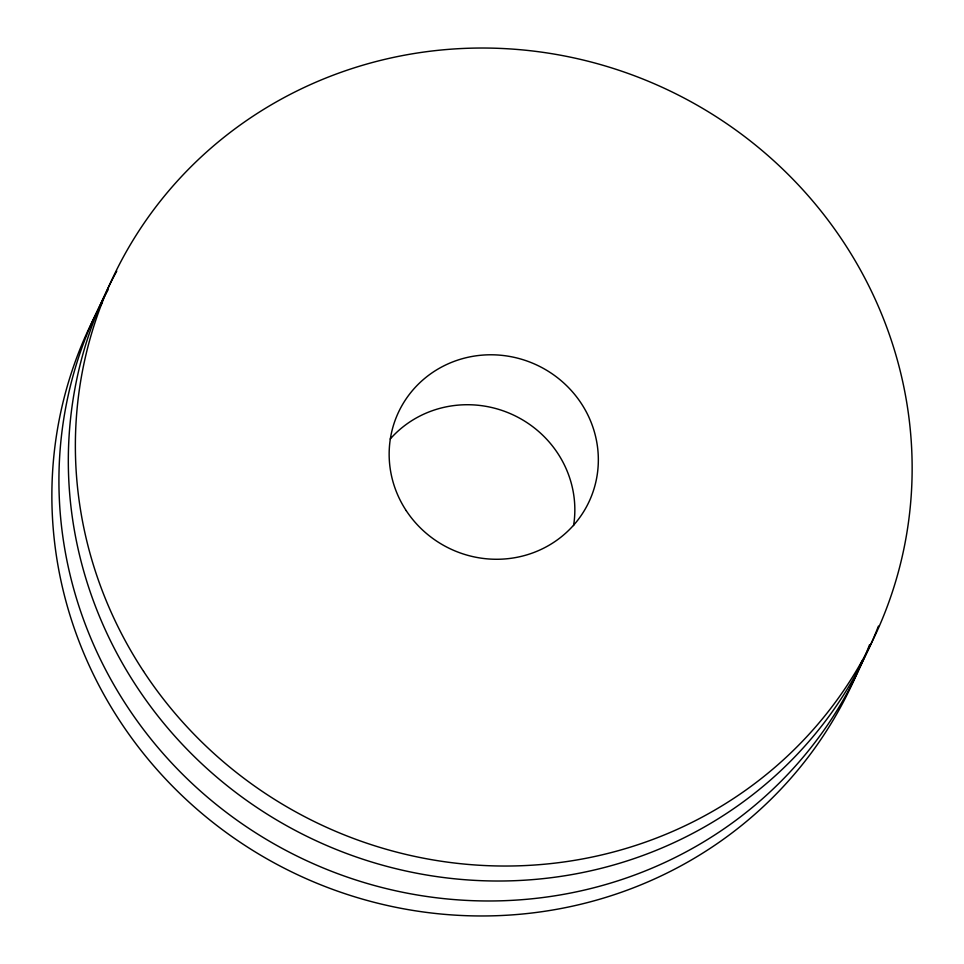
<?xml version="1.0" encoding="UTF-8"?>
<svg xmlns="http://www.w3.org/2000/svg" width="964" height="964" viewBox="0 0 964 964"><rect width="100%" height="100%" fill="white"/><g stroke="black" fill="none" stroke-linecap="round" stroke-linejoin="round"><path stroke-width="1.45" d="M861.985 661.063A421.015 406.29 25.2 0 1 296.671 874.312A421.015 406.29 25.2 0 1 102.437 302.262M869.564 644.687A421.015 406.29 25.2 0 1 305.793 860.298A421.015 406.29 25.2 0 1 108.064 289.827M878.433 626.106A421.015 406.29 25.2 0 1 315.168 840.319A421.015 406.29 25.2 0 1 116.765 271.125M390.227 439.006A105.257 101.569 25.2 0 1 513.619 415.123A105.257 101.569 25.2 0 1 573.58 525.561M143.576 671.378A421.015 406.29 25.2 0 0 867.13 651.519A421.015 406.29 25.2 0 0 470.553 48.188A421.015 406.29 25.2 0 0 143.576 671.378M406.206 510.619A105.257 101.569 25.2 0 0 587.088 505.654A105.257 101.569 25.2 0 0 487.953 354.824A105.257 101.569 25.2 0 0 406.206 510.619"/></g></svg>
